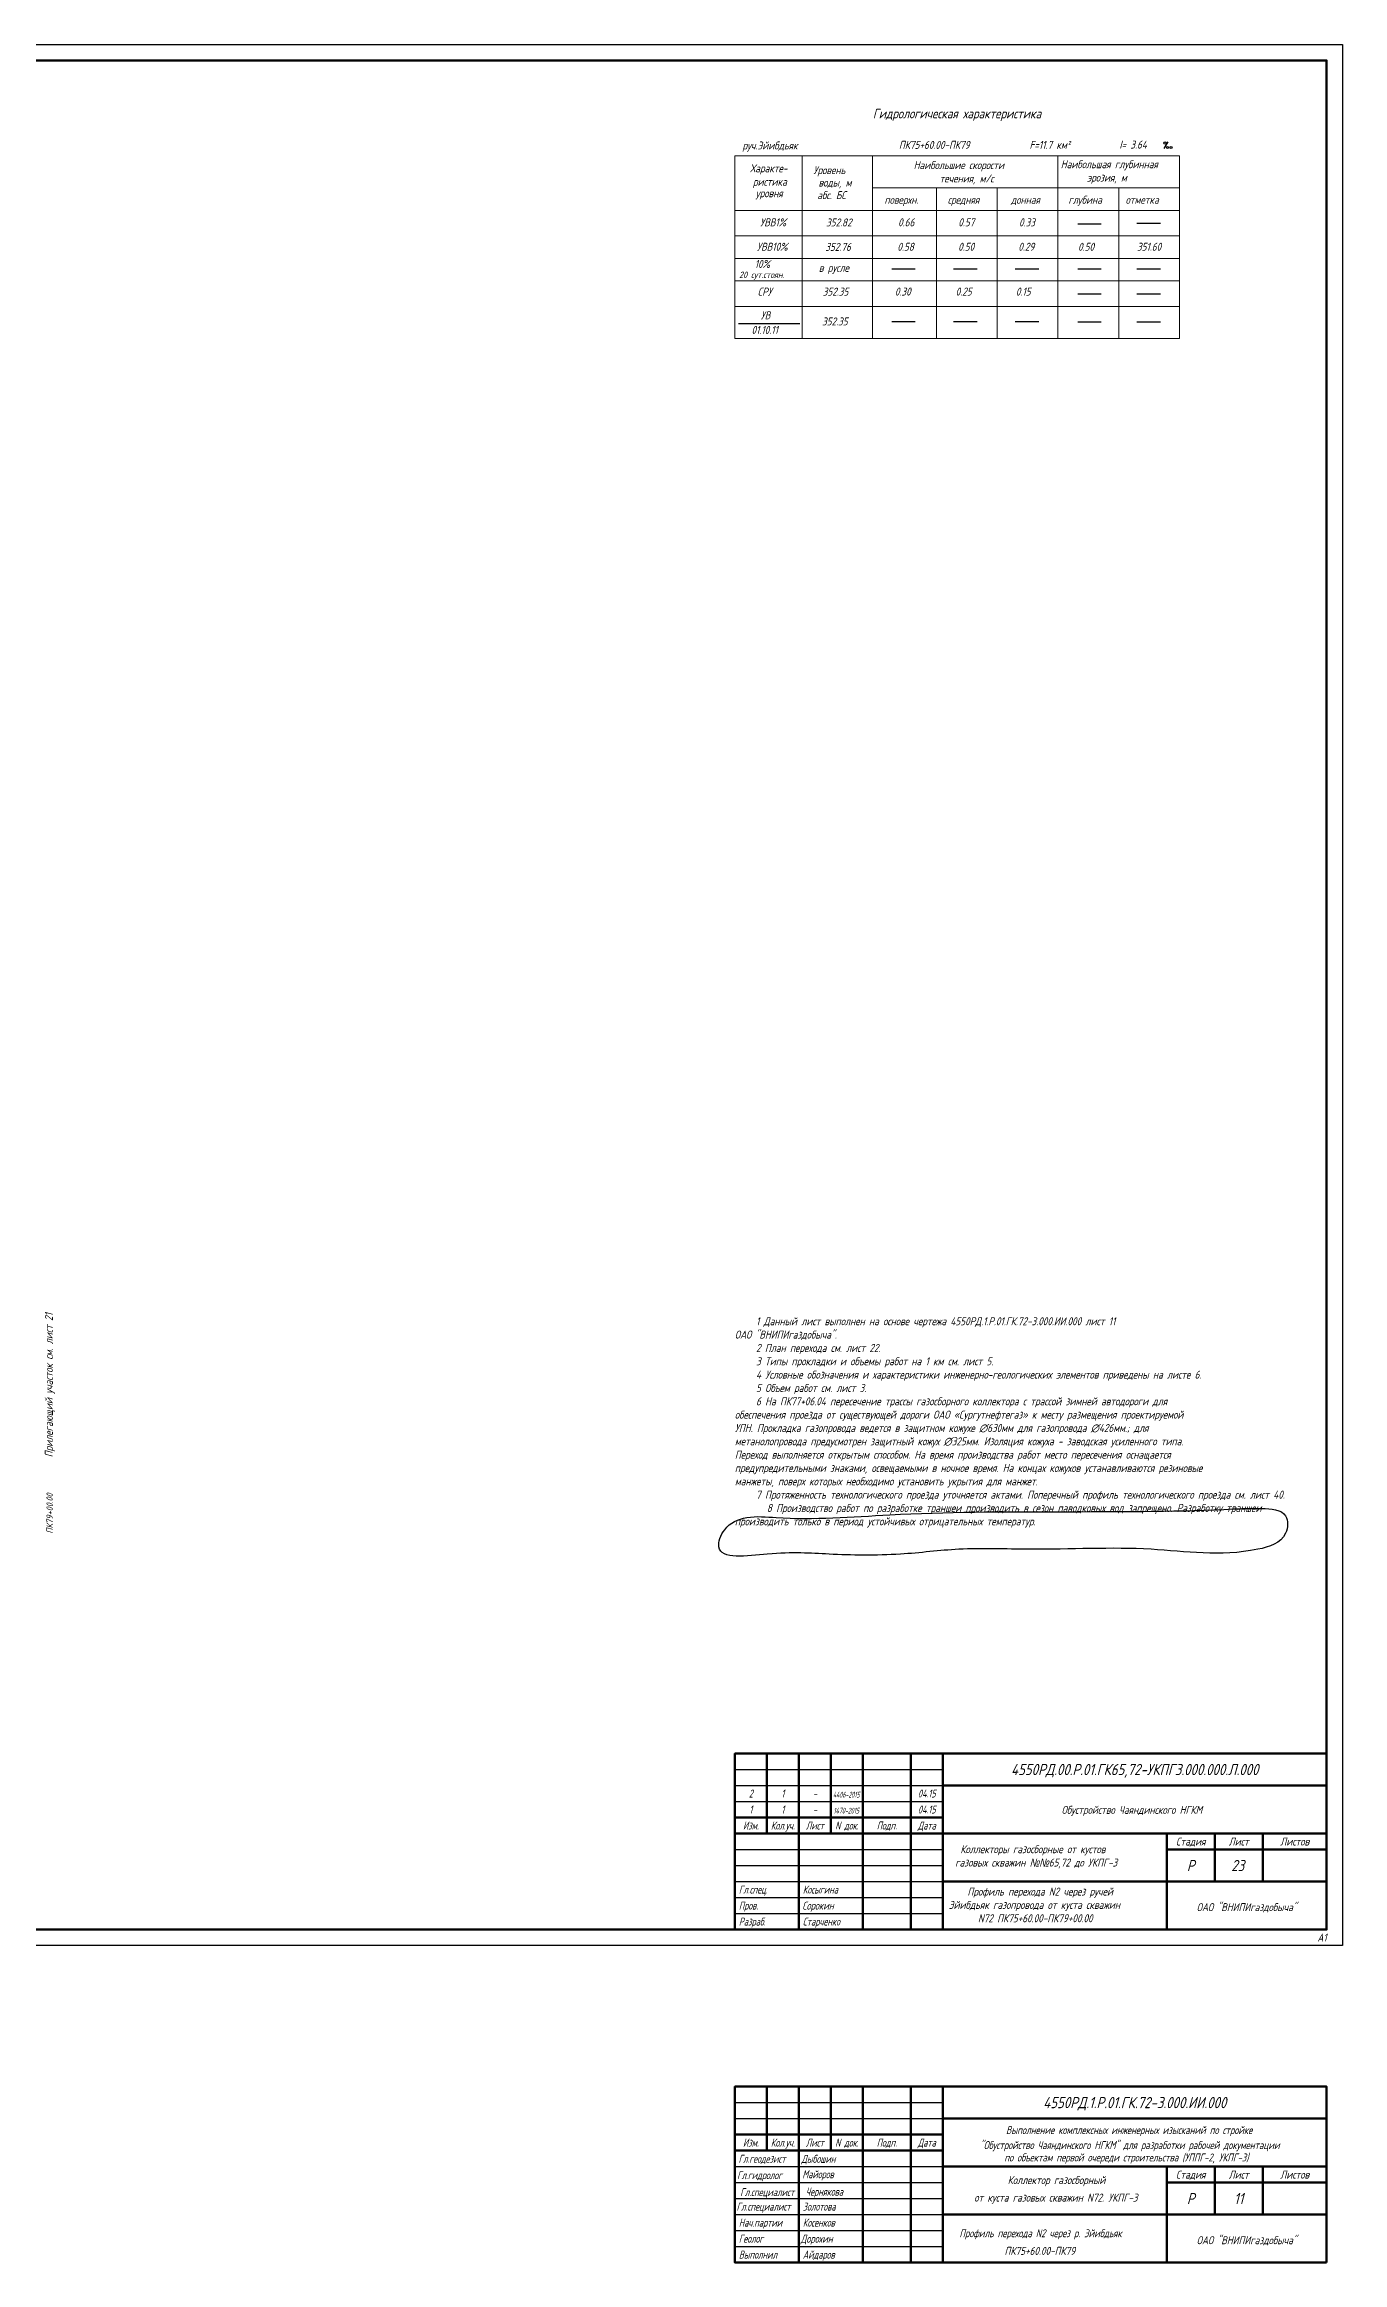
# Model space of a CAD drawing. Extents: x -5 to 836, y -80 to 613.
# Drawn here: x 430 to 836, y -80 to 613 of the extents above; entities that cross this region are included whole.
import ezdxf
from ezdxf.enums import TextEntityAlignment as Align

# ---------------------------------------------------------------- set-up
doc = ezdxf.new("R2010")
doc.units = 0
for name, color, linetype in [('изм.1', 232, 'Continuous'), ('ОМГ_текст', 1, 'Continuous'), ('ТХ-Л', 140, 'Continuous')]:
    doc.layers.add(name, color=color, linetype=linetype)
for name, color, linetype, lineweight in [('ИИ_ОФОРМЛЕНИЕ_025', 7, 'Continuous', 25), ('ИИ_ПРОФИЛЬ_025', 7, 'Continuous', 25), ('ИИ_ТЕКСТ_018', 7, 'Continuous', 18), ('ИИ_ТЕКСТ_025', 7, 'Continuous', 25)]:
    doc.layers.add(name, color=color, linetype=linetype, lineweight=lineweight)
doc.styles.add('1', font='simplex.shx', dxfattribs={"width": 0.8, "height": 2})
doc.styles.add('VNIPISIMPLEXCUR', font='simplex.shx', dxfattribs={"width": 0.8, "oblique": 15})

# ---------------------------------------------------------------- blocks, each defined once
blk = doc.blocks.new('Промилле')
at = {"color": 0, "linetype": 'Continuous', "lineweight": -2}
blk.add_lwpolyline([(0, 0), (1.79, 3)], dxfattribs=at)
for centre in [(0.35, 2.48), (1.47, 0.48), (3.08, 0.48)]:
    blk.add_circle(centre, 0.5, dxfattribs=at)
blk = doc.blocks.new('ИИ03А1Г')
at = {"color": 0, "linetype": 'Continuous', "lineweight": 25}
blk.add_lwpolyline([(0, 0), (0, 594), (841, 594), (841, 0)], close=True, dxfattribs=at)
at = {"color": 0, "linetype": 'Continuous', "lineweight": 50}
blk.add_lwpolyline([(20, 5), (20, 589), (836, 589), (836, 5)], close=True, dxfattribs=at)
at = {"color": 0, "linetype": 'Continuous', "style": 'VNIPISIMPLEXCUR', "oblique": 15, "width": 0.8, "flags": 8}
blk.add_attdef('FORMAT', text='', height=2.5, dxfattribs=at).set_placement((836, 1.25), align=Align.RIGHT)
blk = doc.blocks.new('ИИ01001')
at = {"color": 0, "linetype": 'Continuous', "lineweight": 50, "flags": 128}
blk.add_lwpolyline([(0, 0), (-185, 0), (-185, 55), (0, 55)], close=True, dxfattribs=at)
at = {"color": 0, "linetype": 'Continuous', "lineweight": 25, "flags": 128}
for points in [[(-185, 50), (-120, 50)], [(-185, 45), (-120, 45)], [(-185, 30), (-120, 30)], [(-185, 25), (-120, 25)], [(-185, 20), (-120, 20)], [(-185, 15), (-120, 15)], [(-185, 10), (-120, 10)], [(-185, 5), (-120, 5)]]:
    blk.add_lwpolyline(points, dxfattribs=at)
at = {"color": 0, "linetype": 'Continuous', "lineweight": 50, "flags": 128}
for points in [[(-175, 35), (-175, 55)], [(-165, 0), (-165, 55)], [(-155, 35), (-155, 55)], [(-145, 0), (-145, 55)], [(-130, 0), (-130, 55)], [(-120, 0), (-120, 55)], [(-120, 45), (0, 45)], [(-185, 40), (-120, 40)], [(-185, 35), (-120, 35)], [(-120, 30), (0, 30)], [(-50, 0), (-50, 30)], [(-35, 15), (-35, 30)], [(-20, 15), (-20, 30)], [(-50, 25), (0, 25)], [(-120, 15), (0, 15)]]:
    blk.add_lwpolyline(points, dxfattribs=at)
at = {"color": 0, "lineweight": 25, "style": 'VNIPISIMPLEXCUR', "oblique": 15}
for s, width, p in [('Изм.', 0.7, (-180, 36.25)), ('Кол.уч.', 0.7, (-170, 36.25)), ('Лист', 0.7, (-160, 36.25)), ('N док.', 0.7, (-150, 36.25)), ('Подп.', 0.7, (-137.5, 36.25)), ('Дата', 0.7, (-125, 36.25)), ('Стадия', 0.8, (-42.5, 26.25)), ('Лист', 0.8, (-27.5, 26.25)), ('Листов', 0.8, (-10, 26.25)), ('ОАО "ВНИПИгаздобыча"', 0.8, (-25, 5.75))]:
    blk.add_text(s, height=2.5, dxfattribs=dict(at, width=width)).set_placement(p, align=Align.CENTER)
at = {"color": 0, "lineweight": 25, "style": 'VNIPISIMPLEXCUR', "oblique": 15, "flags": 8}
for tag, width, p in [('А14_3', 0.7, (-180, 51.25)), ('А14_2', 0.7, (-180, 46.25)), ('А16_3', 0.7, (-160, 51.25)), ('А16_2', 0.7, (-160, 46.25)), ('А18_3', 0.7, (-137.5, 51.25)), ('А18_2', 0.7, (-137.5, 46.25)), ('А19_3', 0.5, (-125, 51.25)), ('А19_2', 0.5, (-125, 46.25)), ('А14_1', 0.7, (-180, 41.25)), ('А16_1', 0.7, (-160, 41.25)), ('А18_1', 0.7, (-137.5, 41.25)), ('А19_1', 0.5, (-125, 41.25)), ('А2_1', 0.8, (-60, 41.25)), ('А2_2', 0.8, (-60, 36.25)), ('А3_1', 0.8, (-85, 26.25)), ('А2_3', 0.8, (-60, 31.25)), ('А3_2', 0.8, (-85, 21.25)), ('А3_3', 0.8, (-85, 16.25)), ('А4_2', 0.8, (-85, 6.25)), ('А4_1', 0.8, (-85, 11.25)), ('А4_3', 0.8, (-85, 1.25))]:
    blk.add_attdef(tag, text='', height=2.5, dxfattribs=dict(at, width=width)).set_placement(p, align=Align.CENTER)
at = {"color": 0, "lineweight": 35, "style": 'VNIPISIMPLEXCUR', "oblique": 15, "width": 0.8, "flags": 8}
for tag, p in [('А1', (-60, 48.25)), ('А6', (-42.5, 18.25)), ('А7', (-27.5, 18.25)), ('А8', (-10, 18.25))]:
    blk.add_attdef(tag, text='', height=3.5, dxfattribs=at).set_placement(p, align=Align.CENTER)
at = {"color": 0, "lineweight": 25, "style": 'VNIPISIMPLEXCUR', "oblique": 15, "width": 0.7, "flags": 8}
for tag, p in [('А10_7', (-183.75, 31.25)), ('А10_6', (-183.75, 26.25)), ('А11_7', (-163.75, 31.25)), ('А11_6', (-163.75, 26.25)), ('А10_5', (-183.75, 21.25)), ('А11_5', (-163.75, 21.25)), ('А10_4', (-183.75, 16.25)), ('А11_4', (-163.75, 16.25)), ('А10_3', (-183.75, 11.25)), ('А10_2', (-183.75, 6.25)), ('А11_3', (-163.75, 11.25)), ('А11_2', (-163.75, 6.25)), ('А10_1', (-183.75, 1.25)), ('А11_1', (-163.75, 1.25))]:
    blk.add_attdef(tag, p, '', height=2.5, dxfattribs=at)

msp = doc.modelspace()

# ---------------------------------------------------------------- linework, layer by layer
at = {"layer": 'ИИ_ОФОРМЛЕНИЕ_025', "linetype": 'Continuous', "lineweight": 50, "flags": 128}
msp.add_lwpolyline([(831.142, 23.975), (646.142, 23.975), (646.142, 78.975), (831.142, 78.975)], close=True, dxfattribs=at)
for points in [[(656.142, 53.975), (656.142, 78.975)], [(666.142, 23.975), (666.142, 78.975)], [(676.142, 53.975), (676.142, 78.975)], [(686.142, 23.975), (686.142, 78.975)], [(701.142, 23.975), (701.142, 78.975)], [(711.142, 23.975), (711.142, 78.975)], [(711.142, 68.975), (831.142, 68.975)], [(646.142, 58.975), (711.142, 58.975)], [(646.142, 53.975), (711.142, 53.975)], [(711.142, 53.975), (831.142, 53.975)], [(781.142, 23.975), (781.142, 53.975)], [(781.142, 48.975), (831.142, 48.975)], [(796.142, 38.975), (796.142, 53.975)], [(811.142, 38.975), (811.142, 53.975)], [(711.142, 38.975), (831.142, 38.975)]]:
    msp.add_lwpolyline(points, dxfattribs=at)
at = {"layer": 'ИИ_ОФОРМЛЕНИЕ_025', "linetype": 'Continuous', "lineweight": 25, "flags": 128}
for points in [[(646.142, 73.975), (711.142, 73.975)], [(646.142, 68.975), (711.142, 68.975)], [(646.142, 63.975), (711.142, 63.975)], [(646.142, 53.975), (711.142, 53.975)], [(646.142, 48.975), (711.142, 48.975)], [(646.142, 43.975), (711.142, 43.975)], [(646.142, 38.975), (711.142, 38.975)], [(646.142, 33.975), (711.142, 33.975)], [(646.142, 28.975), (711.142, 28.975)]]:
    msp.add_lwpolyline(points, dxfattribs=at)
at = {"layer": 'ИИ_ТЕКСТ_018', "lineweight": 18, "flags": 128}
msp.add_lwpolyline([(785.142, 521.11), (785.142, 578.11), (646.142, 578.11), (646.142, 521.11)], close=True, dxfattribs=at)
for points in [[(667.142, 578.11), (667.142, 521.11)], [(689.142, 578.11), (689.142, 521.11)], [(747.142, 578.11), (747.142, 521.11)], [(785.142, 568.11), (689.142, 568.11)], [(709.142, 568.11), (709.142, 521.11)], [(728.142, 568.11), (728.142, 521.11)], [(766.142, 568.11), (766.142, 521.11)], [(785.142, 561.11), (646.142, 561.11)], [(785.142, 553.11), (646.142, 553.11)], [(785.142, 546.11), (646.142, 546.11)], [(785.142, 539.11), (646.142, 539.11)], [(785.142, 531.11), (646.142, 531.11)]]:
    msp.add_lwpolyline(points, dxfattribs=at)
at = {"layer": 'ИИ_ТЕКСТ_025', "flags": 128}
for points in [[(753.318, 556.865), (760.69, 556.865)], [(771.841, 557.067), (779.213, 557.067)], [(695.161, 542.856), (702.533, 542.856)], [(714.525, 542.856), (721.897, 542.856)], [(733.747, 542.856), (741.119, 542.856)], [(753.318, 542.856), (760.69, 542.856)], [(771.841, 542.856), (779.213, 542.856)], [(753.318, 535.064), (760.69, 535.064)], [(771.841, 535.064), (779.213, 535.064)], [(647.246, 525.77), (666.479, 525.77)], [(695.161, 526.375), (702.533, 526.375)], [(714.525, 526.375), (721.897, 526.375)], [(733.747, 526.375), (741.119, 526.375)], [(753.318, 526.333), (760.69, 526.333)], [(771.841, 526.333), (779.213, 526.333)]]:
    msp.add_lwpolyline(points, dxfattribs=at)
at = {"layer": 'ТХ-Л', "ltscale": 100}
msp.add_open_spline([(659.015, 152.696), (655.953, 152.9), (650.245, 153.501), (642.828, 150.387), (638.744, 138.999), (660.162, 142.288), (675.704, 141.068), (696.79, 140.669), (717.316, 143.439), (743.52, 142.244), (775.093, 144.2), (800.886, 139.806), (818.893, 145.236), (819.328, 155.156), (808.775, 155.777), (770.327, 153.572), (717.129, 155.962), (670.911, 151.907), (659.015, 152.696)], degree=3, knots=[0, 0, 0, 0, 9.164528, 17.0280435, 22.7025941, 38.0199149, 57.3335913, 79.6011254, 97.9565528, 119.9968683, 158.0490414, 191.3855405, 201.4470574, 206.8719034, 214.7802313, 226.567868, 330.950776, 366.5472475, 366.5472475, 366.5472475, 366.5472475], dxfattribs=at)

# ---------------------------------------------------------------- block references
at = {"layer": 'ИИ_ОФОРМЛЕНИЕ_025'}
msp.add_blockref('ИИ03А1Г', (-4.858, 18.975), dxfattribs=at).add_auto_attribs({'FORMAT': 'A1'})
ref = msp.add_blockref('ИИ01001', (831.142, -80.089), dxfattribs=at)
ref.add_attrib('А1', '4550РД.1.Р.01.ГК.72-3.000.ИИ.000', dxfattribs={"layer": '0', "color": 0, "linetype": 'Continuous', "lineweight": 35, "height": 3.5, "style": 'VNIPISIMPLEXCUR', "oblique": 15, "width": 0.8, "flags": 8}).set_placement((771.142, -31.839), align=Align.CENTER)
ref.add_attrib('А2_1', 'Выполнение комплексных инженерных изысканий по стройке', dxfattribs={"layer": '0', "color": 0, "linetype": 'Continuous', "lineweight": 25, "height": 2.5, "style": 'VNIPISIMPLEXCUR', "oblique": 15, "width": 0.75, "flags": 8}).set_placement((769.396, -39.907), align=Align.CENTER)
ref.add_attrib('А2_2', ' "Обустройство Чаяндинского НГКМ" для разработки рабочей документации  ', dxfattribs={"layer": '0', "color": 0, "linetype": 'Continuous', "lineweight": 25, "height": 2.5, "style": 'VNIPISIMPLEXCUR', "oblique": 15, "width": 0.75, "flags": 8}).set_placement((770.246, -44.61), align=Align.CENTER)
ref.add_attrib('А2_3', 'по объектам первой очереди строительства (УППГ-2, УКПГ-3)', dxfattribs={"layer": '0', "color": 0, "linetype": 'Continuous', "lineweight": 25, "height": 2.5, "style": 'VNIPISIMPLEXCUR', "oblique": 15, "width": 0.75, "flags": 8}).set_placement((768.542, -48.476), align=Align.CENTER)
ref.add_attrib('А3_1', 'Коллектор газосборный', dxfattribs={"layer": '0', "color": 0, "linetype": 'Continuous', "lineweight": 25, "height": 2.5, "style": 'VNIPISIMPLEXCUR', "oblique": 15, "width": 0.8, "flags": 8}).set_placement((746.686, -55.541), align=Align.CENTER)
ref.add_attrib('А3_2', 'от куста газовых скважин N72. УКПГ-3', dxfattribs={"layer": '0', "color": 0, "linetype": 'Continuous', "lineweight": 25, "height": 2.5, "style": 'VNIPISIMPLEXCUR', "oblique": 15, "width": 0.8, "flags": 8}).set_placement((746.492, -61.027), align=Align.CENTER)
ref.add_attrib('А4_2', 'Профиль перехода N2 через р. Эйибдьяк', (716.334, -72.153), dxfattribs={"layer": '0', "color": 0, "linetype": 'Continuous', "lineweight": 25, "height": 2.5, "style": 'VNIPISIMPLEXCUR', "oblique": 15, "width": 0.75, "flags": 8})
ref.add_attrib('А4_3', 'ПК75+60.00-ПК79', (730.431, -77.668), dxfattribs={"layer": '0', "color": 0, "linetype": 'Continuous', "lineweight": 25, "height": 2.5, "style": 'VNIPISIMPLEXCUR', "oblique": 15, "width": 0.8, "flags": 8})
ref.add_attrib('А6', 'Р', dxfattribs={"layer": '0', "color": 0, "linetype": 'Continuous', "lineweight": 35, "height": 3.5, "style": 'VNIPISIMPLEXCUR', "oblique": 15, "width": 0.8, "flags": 8}).set_placement((788.642, -61.839), align=Align.CENTER)
ref.add_attrib('А7', '11', dxfattribs={"layer": '0', "color": 0, "linetype": 'Continuous', "lineweight": 35, "height": 3.5, "style": 'VNIPISIMPLEXCUR', "oblique": 15, "width": 0.8, "flags": 8}).set_placement((803.642, -61.839), align=Align.CENTER)
ref.add_attrib('А10_1', 'Выполнил', (647.392, -78.839), dxfattribs={"layer": '0', "color": 0, "linetype": 'Continuous', "lineweight": 25, "height": 2.5, "style": 'VNIPISIMPLEXCUR', "oblique": 15, "width": 0.7, "flags": 8})
ref.add_attrib('А11_1', 'Айдаров', (667.392, -78.839), dxfattribs={"layer": '0', "color": 0, "linetype": 'Continuous', "lineweight": 25, "height": 2.5, "style": 'VNIPISIMPLEXCUR', "oblique": 15, "width": 0.7, "flags": 8})
ref.add_attrib('А10_2', 'Геолог', (647.392, -73.839), dxfattribs={"layer": '0', "color": 0, "linetype": 'Continuous', "lineweight": 25, "height": 2.5, "style": 'VNIPISIMPLEXCUR', "oblique": 15, "width": 0.7, "flags": 8})
ref.add_attrib('А11_2', 'Дорохин', (666.734, -73.864), dxfattribs={"layer": '0', "color": 0, "linetype": 'Continuous', "lineweight": 25, "height": 2.5, "style": 'VNIPISIMPLEXCUR', "oblique": 15, "width": 0.75, "flags": 8})
ref.add_attrib('А10_3', 'Нач.партии', (647.392, -68.839), dxfattribs={"layer": '0', "color": 0, "linetype": 'Continuous', "lineweight": 25, "height": 2.5, "style": 'VNIPISIMPLEXCUR', "oblique": 15, "width": 0.7, "flags": 8})
ref.add_attrib('А11_3', 'Косенков', (667.392, -68.839), dxfattribs={"layer": '0', "color": 0, "linetype": 'Continuous', "lineweight": 25, "height": 2.5, "style": 'VNIPISIMPLEXCUR', "oblique": 15, "width": 0.7, "flags": 8})
ref.add_attrib('А10_4', 'Гл.специалист', (646.662, -63.839), dxfattribs={"layer": '0', "color": 0, "linetype": 'Continuous', "lineweight": 25, "height": 2.5, "style": 'VNIPISIMPLEXCUR', "oblique": 15, "width": 0.65, "flags": 8})
ref.add_attrib('А11_4', 'Золотова ', (667.392, -63.839), dxfattribs={"layer": '0', "color": 0, "linetype": 'Continuous', "lineweight": 25, "height": 2.5, "style": 'VNIPISIMPLEXCUR', "oblique": 15, "width": 0.7, "flags": 8})
ref.add_attrib('А10_5', 'Гл.специалист', dxfattribs={"layer": '0', "color": 0, "linetype": 'Continuous', "lineweight": 25, "height": 2.5, "style": 'VNIPISIMPLEXCUR', "oblique": 15, "width": 0.65, "flags": 8}).set_placement((656.249, -59.318), align=Align.CENTER)
ref.add_attrib('А11_5', 'Чернякова', dxfattribs={"layer": '0', "color": 0, "linetype": 'Continuous', "lineweight": 25, "height": 2.5, "style": 'VNIPISIMPLEXCUR', "oblique": 15, "width": 0.7, "flags": 8}).set_placement((674.136, -59.174), align=Align.CENTER)
ref.add_attrib('А10_6', 'Гл.гидролог', (646.836, -54.017), dxfattribs={"layer": '0', "color": 0, "linetype": 'Continuous', "lineweight": 25, "height": 2.5, "style": 'VNIPISIMPLEXCUR', "oblique": 15, "width": 0.7, "flags": 8})
ref.add_attrib('А11_6', 'Майоров', (667.232, -53.728), dxfattribs={"layer": '0', "color": 0, "linetype": 'Continuous', "lineweight": 25, "height": 2.5, "style": 'VNIPISIMPLEXCUR', "oblique": 15, "width": 0.7, "flags": 8})
ref.add_attrib('А10_7', 'Гл.геодезист', (647.289, -48.899), dxfattribs={"layer": '0', "color": 0, "linetype": 'Continuous', "lineweight": 25, "height": 2.5, "style": 'VNIPISIMPLEXCUR', "oblique": 15, "width": 0.7, "flags": 8})
ref.add_attrib('А11_7', 'Дыбошин', (666.973, -48.911), dxfattribs={"layer": '0', "color": 0, "linetype": 'Continuous', "lineweight": 25, "height": 2.5, "style": 'VNIPISIMPLEXCUR', "oblique": 15, "width": 0.7, "flags": 8})
at = {"layer": 'ИИ_ТЕКСТ_025', "xscale": 0.6999999999998181, "yscale": 0.6999999999998181, "zscale": 0.6999999999998181}
msp.add_blockref('Промилле', (780.346, 580.417), dxfattribs=at)

# ---------------------------------------------------------------- texts
at = {"color": 4, "ltscale": 100, "insert": (711.142, 50.326), "char_height": 2.5, "attachment_point": 1, "style": 'VNIPISIMPLEXCUR'}
msp.add_mtext_dynamic_manual_height_columns('\\pi5.4906;Коллекторы газосборные от кустов \\P\\pi3.8713;газовых скважин {\\fArial|b0|i0|c204|p34;№№}65,72 до УКПГ-3', width=69.07635, gutter_width=25, heights=[13.503], dxfattribs=at)
at = {"layer": 'изм.1', "lineweight": 25, "style": 'VNIPISIMPLEXCUR', "oblique": 15}
for s, height, width, p in [('2', 2.5, 0.7, (651.142, 65.225)), ('1', 2.5, 0.7, (651.142, 60.225)), ('1', 2.5, 0.7, (661.142, 65.225)), ('1', 2.5, 0.7, (661.142, 60.225)), ('-', 2.5, 0.7, (671.142, 65.225)), ('4406-2015', 1.8, 0.6, (680.966, 65.225)), ('04.15', 2.5, 0.7, (706.142, 65.225)), ('04.15', 2.5, 0.7, (706.142, 60.225)), ('-', 2.5, 0.7, (671.142, 60.225)), ('1470-2015', 1.8, 0.6, (680.966, 60.225))]:
    msp.add_text(s, height=height, dxfattribs=dict(at, width=width)).set_placement(p, align=Align.CENTER)
at = {"layer": 'ИИ_ОФОРМЛЕНИЕ_025', "linetype": 'Continuous', "ltscale": 100, "style": 'VNIPISIMPLEXCUR', "oblique": 15, "width": 0.8}
for s, height, p in [('4550РД.00.Р.01.ГК65,72-УКПГ3.000.000.Л.000', 3.5, (771.142, 72.225)), ('Обустройство Чаяндинского НГКМ', 2.5, (770.246, 60.121)), ('Р', 3.5, (788.642, 42.225)), ('23', 3.5, (803.348, 42.225))]:
    msp.add_text(s, height=height, dxfattribs=at).set_placement(p, align=Align.CENTER)
at = {"layer": 'ИИ_ОФОРМЛЕНИЕ_025', "lineweight": 25, "style": 'VNIPISIMPLEXCUR', "oblique": 15}
for s, width, p in [('Изм.', 0.7, (651.142, 55.225)), ('Кол.уч.', 0.7, (661.142, 55.225)), ('Лист', 0.7, (671.142, 55.225)), ('N док.', 0.7, (681.142, 55.225)), ('Подп.', 0.7, (693.642, 55.225)), ('Дата', 0.7, (706.142, 55.225)), ('Стадия', 0.8, (788.642, 50.225)), ('Лист', 0.8, (803.642, 50.225)), ('Листов', 0.8, (821.142, 50.225)), ('ОАО "ВНИПИгаздобыча"', 0.8, (806.142, 29.725))]:
    msp.add_text(s, height=2.5, dxfattribs=dict(at, width=width)).set_placement(p, align=Align.CENTER)
at = {"layer": 'ИИ_ОФОРМЛЕНИЕ_025', "linetype": 'Continuous', "ltscale": 100, "style": 'VNIPISIMPLEXCUR', "oblique": 15}
for s, width, p in [('Гл.спец.', 0.7, (647.392, 35.225)), ('Косыгина', 0.7, (667.392, 35.225)), ('Разраб.', 0.7, (647.392, 25.225)), ('Пров.', 0.7, (647.392, 30.225)), ('Сорокин', 0.75, (667.249, 30.2)), ('Старченко', 0.7, (667.392, 25.225))]:
    msp.add_text(s, height=2.5, dxfattribs=dict(at, width=width)).set_placement(p)
at = {"layer": 'ИИ_ПРОФИЛЬ_025', "style": 'VNIPISIMPLEXCUR', "oblique": 15, "width": 0.8}
msp.add_text('ПК79+00.00', height=2, rotation=90, dxfattribs=at).set_placement((432.947, 153.975), align=Align.CENTER)
at = {"layer": 'ИИ_ТЕКСТ_025', "style": 'VNIPISIMPLEXCUR', "oblique": 15, "width": 0.8}
msp.add_text('Гидрологическая характеристика', height=3, dxfattribs=at).set_placement((715.579, 590.949), align=Align.MIDDLE)
for s, height, p in [('руч.Эйибдьяк', 2.5, (648.515, 580.128)), ('ПК75+60.00-ПК79', 2.5, (697.421, 580.319)), ('F=11.7 км²', 2.5, (738.256, 580.319)), ('I= 3.64', 2.5, (766.364, 580.41)), ('Характе-', 2.5, (650.895, 573.003)), ('Наибольшие скорости', 2.5, (702.022, 573.992)), ('Наибольшая глубинная', 2.5, (748.013, 574.263)), ('ристика', 2.5, (651.784, 568.8)), ('Уровень ', 2.5, (670.702, 572.427)), ('воды, м', 2.5, (672.282, 568.539)), ('течения, м/с', 2.5, (710.149, 569.825)), ('эрозия, м', 2.5, (756.205, 570.096)), ('уровня', 2.5, (652.686, 565.194)), ('абс. БС', 2.5, (671.913, 564.621)), ('поверхн.', 2.5, (692.898, 563.161)), ('средняя', 2.5, (712.674, 563.161)), ('донная', 2.5, (732.45, 563.161)), ('глубина', 2.5, (750.407, 563.161)), ('отметка', 2.5, (768.287, 563.161)), ('УВВ1% ', 2.5, (654.052, 556.121)), ('352.82', 2.5, (674.635, 556.079)), ('0.66', 2.5, (697.176, 556.121)), ('0.57', 2.5, (715.984, 556.121)), ('0.33', 2.5, (734.981, 556.121)), ('УВВ10%', 2.5, (653.062, 548.489)), ('352.76', 2.5, (674.405, 548.447)), ('0.58', 2.5, (696.946, 548.489)), ('0.50', 2.5, (715.944, 548.489)), ('0.29', 2.5, (734.751, 548.489)), ('0.50', 2.5, (753.434, 548.489)), ('351.60', 2.5, (771.822, 548.489)), ('20 сут.стоян.', 2, (647.463, 539.977)), ('10%', 2.5, (652.34, 543.13)), ('в русле', 2.5, (672.381, 541.903)), ('СРУ', 2.5, (653.3, 534.46)), ('352.35', 2.5, (673.6, 534.46)), ('0.30', 2.5, (696.176, 534.485)), ('0.25', 2.5, (715.174, 534.485)), ('0.15', 2.5, (733.982, 534.485)), ('УВ', 2.5, (654.198, 527.073)), ('352.35', 2.5, (673.381, 525.153)), ('01.10.11', 2.5, (651.348, 522.514))]:
    msp.add_text(s, height=height, dxfattribs=at).set_placement(p)
at = {"layer": 'ОМГ_текст', "color": 230, "linetype": 'Continuous', "lineweight": 25, "ltscale": 2, "insert": (646.142, 215.276), "char_height": 2.5, "width": 185, "attachment_point": 1, "style": 'VNIPISIMPLEXCUR'}
msp.add_mtext('{\\C7;     1 Данный лист выполнен на основе чертежа 4550РД.1.Р.01.ГК.72-3.000.ИИ.000 лист 11 \\PОАО "ВНИПИгаздобыча".\\P     2 План перехода см. лист 22.\\P     3 Типы прокладки и объемы работ на 1 км см. лист 5.\\P     4 Условные обозначения и характеристики инженерно-геологических элементов приведены на листе 6. \\P    \\C1; \\H0.99996x;\\C7;5 Объем работ см. лист 3.\\P\\C0;     6\\H0.99998x; На ПК77+06.04 пересечение трассы газосборного коллектора с трассой зимней автодороги для \\Pобеспечения проезда от существующей дороги ОАО «Сургутнефтегаз» к месту размещения проектируемой \\PУПН. Прокладка газопровода ведется в защитном кожухе ∅630мм для газопровода ∅426мм.; для \\Pметанолопровода предусмотрен защитный кожух ∅325мм. Изоляция кожуха - заводская усиленного типа. \\PПереход выполняется открытым способом. На время производства работ место пересечения оснащается \\Pпредупредительными знаками, освещаемыми в ночное время. На концах кожухов устанавливаются резиновые \\Pманжеты, поверх которых необходимо установить укрытия для манжет.\\P\\H1.0001x;     7 Протяженность технологического проезда уточняется актами.\\Fromans|c204; \\Fsimplex|c204;Поперечный профиль технологического проезда \\H0.99996x;см. лист 40.\\P^I8 Производство работ по разработке траншеи производить в сезон паводковых вод запрещено. Разработку траншеи производить только в период устойчивых отрицательных температур. }', dxfattribs=at)
at = {"layer": 'ТХ-Л', "style": '1', "oblique": 15, "width": 0.8}
msp.add_text('Прилегающий участок см. лист 21', height=2.5, rotation=89.999982, dxfattribs=at).set_placement((432.947, 194.051), align=Align.CENTER)
at = {"layer": 'ТХ-Л', "insert": (713.072, 37.087), "char_height": 2.5, "attachment_point": 1, "style": 'VNIPISIMPLEXCUR'}
msp.add_mtext_dynamic_manual_height_columns('\\pi5.7643;Профиль перехода N2 через ручей \\P\\pi-0.076388;Эйибдьяк газопровода от куста скважин \\P\\pi9.066;N72 ПК75+60.00-ПК79+00.00', width=65.9124, gutter_width=12.5, heights=[0], dxfattribs=at)

doc.saveas('drawing.dxf')
